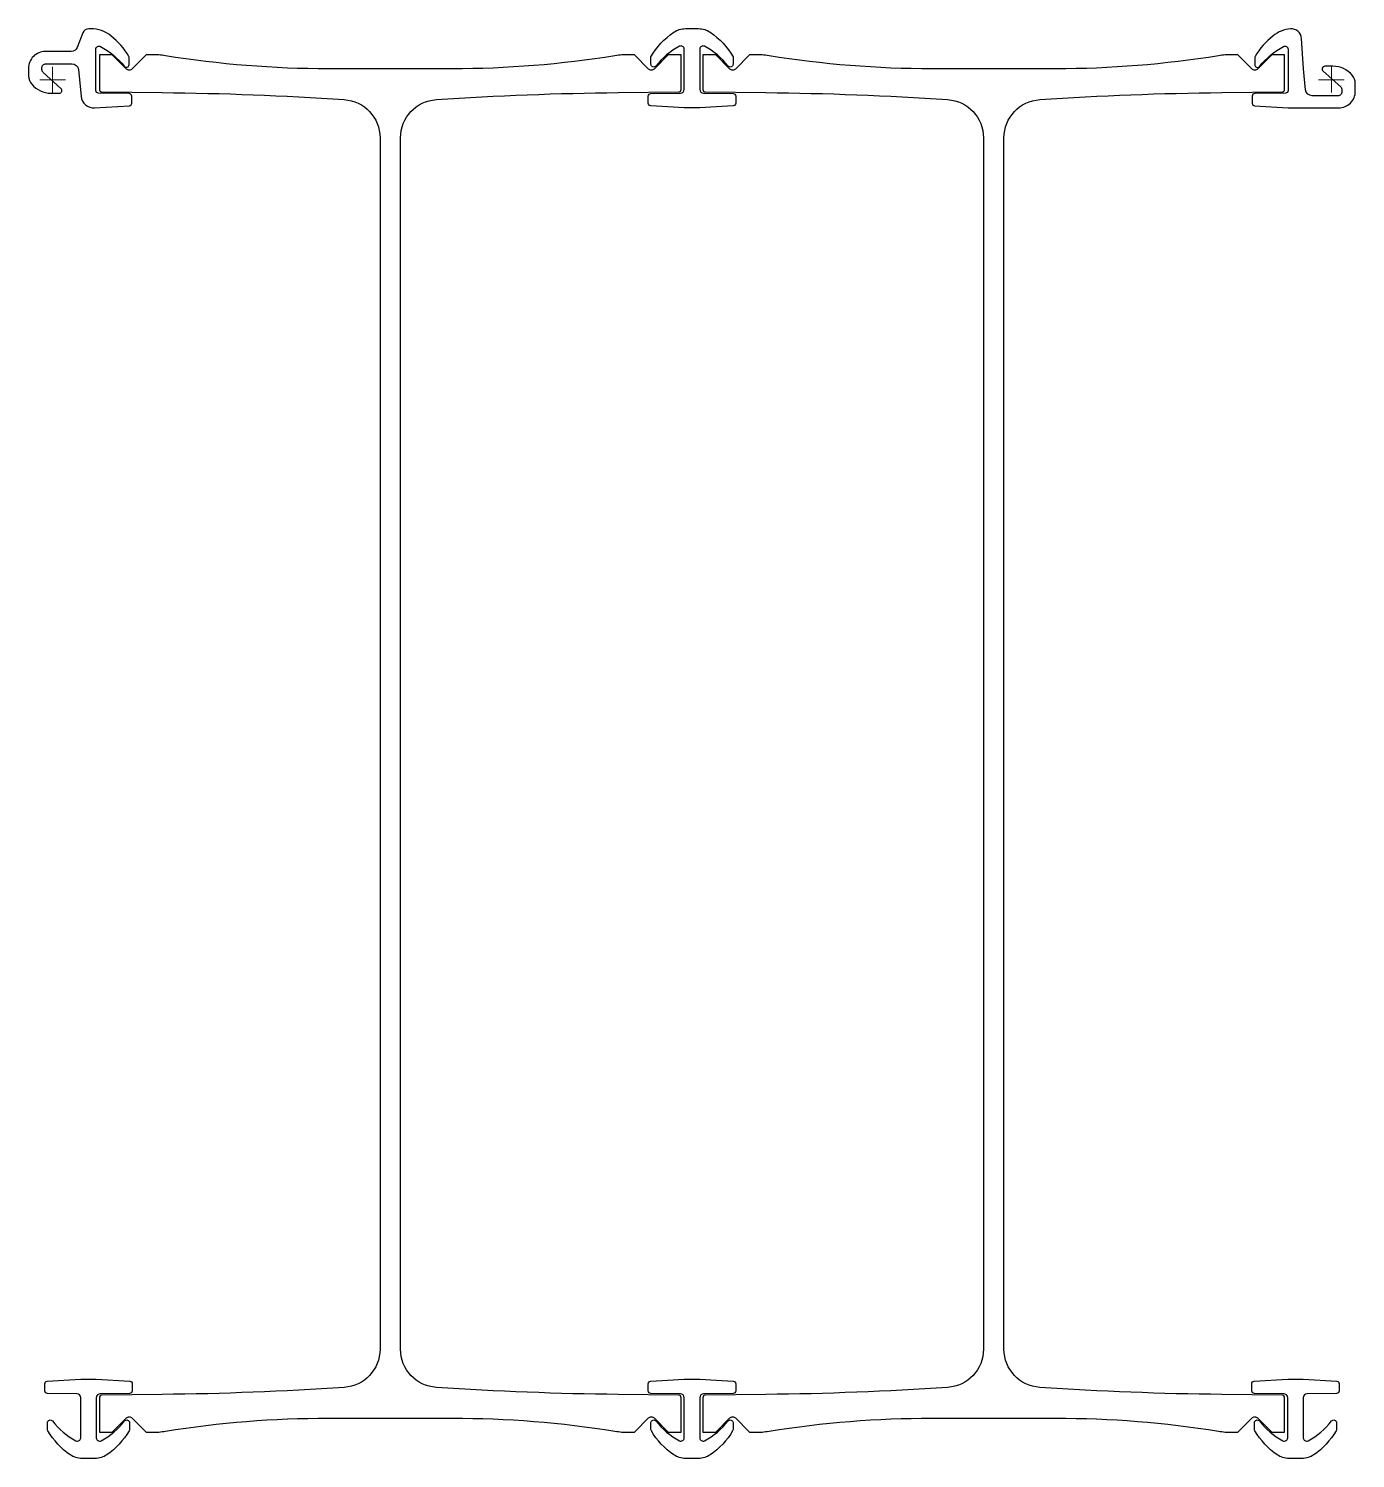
# Model space of a CAD drawing. Header units: millimetres. Extents: x -19 to 1017, y -1076 to 40.
import ezdxf

# ---------------------------------------------------------------- set-up
doc = ezdxf.new("R2010")
doc.units = ezdxf.units.MM
doc.layers.get('0').update_dxf_attribs({"lineweight": 25})
doc.layers.add('ref', color=252, linetype='Continuous', lineweight=5)

msp = doc.modelspace()

# ---------------------------------------------------------------- linework, layer by layer
at = {"elevation": 0}
for points in [[(61.7, -12.8, 0.411079), (59.8, -10.8), (35.7, -10.5, -0.411079), (33.7, -8.5), (33.7, 23.8, -0.567914), (37.4, 26, -0.101503), (55.9, 10.5, 0.710366), (59.7, 11.8), (59.7, 17.2, 0.135195), (59.5, 18.2, 0.089428), (45.5, 34.3, 0.17076), (29.8, 39.8), (28.2, 39.8, 0.311359), (23.5, 36.6), (19.2, 25.2, -0.311359), (14.5, 22), (-5.8, 22, 0.414214), (-18.8, 9), (-18.8, 3, 0.17875), (-16.3, -3.5, 0.219232), (-1.2, -10.5), (5.1, -10.5, 0.687281), (6.5, -6.8), (-7.3, 5.6, -0.212557), (-8.3, 7.9), (-8.3, 9.5, -0.414214), (-5.3, 12.5), (15.1, 12.5, -0.385273), (20.1, 8), (22.2, -13, 0.402787), (32.8, -22), (59.9, -20.3, 0.396562), (61.7, -18.3)], [(464.9, -12.8, -0.411533), (466.9, -10.8), (489.9, -10.5, 0.411198), (492.9, -7.5), (492.9, 23.9, 0.56798), (489.2, 26.1, 0.101014), (470.8, 10.7, -0.710336), (467, 12), (467, 17.9, -0.110047), (484.7, 37.1, -0.152295), (493.9, 39.9), (504.1, 39.9, -0.152295), (513.3, 37.1, -0.110047), (531, 17.9), (531, 12, -0.710994), (527.2, 10.7, 0.100981), (508.8, 26.1, 0.56829), (505.1, 23.9), (505.1, -7.5, 0.411198), (508.1, -10.5), (531.1, -10.8, -0.411533), (533.1, -12.8), (533.1, -18.4, -0.397192), (531.2, -20.3), (505.1, -21.9), (492.9, -21.9), (466.8, -20.3, -0.397192), (464.9, -18.4)], [(1016.7, -3, 0.17875), (1014.3, 3.5, 0.219232), (999.2, 10.5), (992.9, 10.5, 0.687281), (991.5, 6.8), (1005.3, -5.6, -0.212557), (1006.2, -7.9), (1006.2, -9.5, -0.414214), (1003.2, -12.5), (982.9, -12.5, -0.385273), (977.9, -8), (976.2, 8.4), (974.7, 32.2, 0.41996), (966.1, 39.7, 0.149445), (952.5, 34.3, 0.089428), (938.5, 18.2, 0.135195), (938.2, 17.2), (938.2, 11.8, 0.710366), (942.1, 10.5, -0.101503), (960.6, 26, -0.567914), (964.2, 23.8), (964.2, -8.5, -0.411079), (962.3, -10.5), (938.2, -10.8, 0.411079), (936.2, -12.8), (936.2, -18.4, 0.396562), (938.1, -20.4), (964.2, -22), (1003.7, -22, 0.414214), (1016.7, -9)], [(85.5, -1026.4), (38.5, -1026.9, 0.411288), (36.5, -1028.9), (36.5, -1055.8), (46.5, -1055.8), (57.6, -1044.7, -0.414214), (61.9, -1044.7), (73, -1055.8), (82.8, -1055.8, 0.004475), (88.1, -1055, -0.039881), (215.1, -1044.9), (311.9, -1044.9, -0.039881), (438.9, -1055, 0.004475), (444.2, -1055.8), (454, -1055.8), (465.1, -1044.7, -0.414214), (469.4, -1044.7), (480.5, -1055.8), (490.5, -1055.8), (490.5, -1028.9, 0.411288), (488.5, -1026.9), (441.5, -1026.4, -0.014216), (299.5, -1020.9, -0.394764), (271.5, -991), (271.5, -45.4, -0.394764), (299.5, -15.5, -0.014216), (441.5, -10), (488.5, -9.5, 0.411288), (490.5, -7.5), (490.5, 19.5), (480.5, 19.5), (469.4, 8.3, -0.414214), (465.1, 8.3), (454, 19.5), (444.2, 19.5, 0.004475), (438.9, 18.7, -0.039881), (311.9, 8.5), (215.1, 8.5, -0.039881), (88.1, 18.7, 0.004475), (82.8, 19.5), (73, 19.5), (61.9, 8.3, -0.414214), (57.6, 8.3), (46.5, 19.5), (36.5, 19.5), (36.5, -7.5, 0.411288), (38.5, -9.5), (85.5, -10, -0.014216), (227.5, -15.5, -0.394764), (255.5, -45.4), (255.5, -991, -0.394764), (227.5, -1020.9, -0.014216)], [(556.5, -1026.4), (509.5, -1026.9, 0.411288), (507.5, -1028.9), (507.5, -1055.8), (517.5, -1055.8), (528.6, -1044.7, -0.414214), (532.9, -1044.7), (544, -1055.8), (553.8, -1055.8, 0.004475), (559.1, -1055, -0.039881), (686.1, -1044.9), (782.9, -1044.9, -0.039881), (909.9, -1055, 0.004475), (915.2, -1055.8), (925, -1055.8), (936.1, -1044.7, -0.414214), (940.4, -1044.7), (951.5, -1055.8), (961.5, -1055.8), (961.5, -1028.9, 0.411288), (959.5, -1026.9), (912.5, -1026.4, -0.014216), (770.5, -1020.9, -0.394764), (742.5, -991), (742.5, -45.4, -0.394764), (770.5, -15.5, -0.014216), (912.5, -10), (959.5, -9.5, 0.411288), (961.5, -7.5), (961.5, 19.5), (951.5, 19.5), (940.4, 8.3, -0.414214), (936.1, 8.3), (925, 19.5), (915.2, 19.5, 0.004475), (909.9, 18.7, -0.039881), (782.9, 8.5), (686.1, 8.5, -0.039881), (559.1, 18.7, 0.004475), (553.8, 19.5), (544, 19.5), (532.9, 8.3, -0.414214), (528.6, 8.3), (517.5, 19.5), (507.5, 19.5), (507.5, -7.5, 0.411288), (509.5, -9.5), (556.5, -10, -0.014216), (698.5, -15.5, -0.394764), (726.5, -45.4), (726.5, -991, -0.394764), (698.5, -1020.9, -0.014216)], [(34.1, -1014.5), (60.2, -1016, -0.397192), (62.1, -1018), (62.1, -1023.6, -0.411533), (60.1, -1025.6), (37.1, -1025.9, 0.411198), (34.1, -1028.9), (34.1, -1060.3, 0.56798), (37.8, -1062.5, 0.101014), (56.2, -1047.1, -0.710336), (60, -1048.4), (60, -1053.8, -0.135197), (59.7, -1054.8, -0.107707), (42.3, -1073.5, -0.152295), (33.1, -1076.3), (22.9, -1076.3, -0.152295), (13.7, -1073.5, -0.107707), (-3.7, -1054.8, -0.135197), (-4, -1053.8), (-4, -1048.4, -0.710994), (-0.2, -1047.1, 0.100981), (18.2, -1062.5, 0.56829), (21.9, -1060.3), (21.9, -1028.9, 0.411198), (18.9, -1025.9), (-4.1, -1025.6, -0.411533), (-6.1, -1023.6), (-6.1, -1018, -0.397192), (-4.2, -1016), (21.9, -1014.5)], [(533.1, -1023.6, -0.411533), (531.1, -1025.6), (508.1, -1025.9, 0.411198), (505.1, -1028.9), (505.1, -1060.3, 0.56798), (508.8, -1062.5, 0.101014), (527.2, -1047.1, -0.710336), (531, -1048.4), (531, -1053.8, -0.135197), (530.7, -1054.8, -0.107707), (513.3, -1073.5, -0.152295), (504.1, -1076.3), (493.9, -1076.3, -0.152295), (484.7, -1073.5, -0.107707), (467.3, -1054.8, -0.135197), (467, -1053.8), (467, -1048.4, -0.710994), (470.8, -1047.1, 0.100981), (489.2, -1062.5, 0.56829), (492.9, -1060.3), (492.9, -1028.9, 0.411198), (489.9, -1025.9), (466.9, -1025.6, -0.411533), (464.9, -1023.6), (464.9, -1018, -0.397192), (466.8, -1016), (492.9, -1014.5), (505.1, -1014.5), (531.2, -1016, -0.397192), (533.1, -1018)], [(976.1, -1014.5), (1002.2, -1016, -0.397192), (1004.1, -1018), (1004.1, -1023.6, -0.411533), (1002.1, -1025.6), (979.1, -1025.9, 0.411198), (976.1, -1028.9), (976.1, -1060.3, 0.56798), (979.8, -1062.5, 0.101014), (998.2, -1047.1, -0.710336), (1002, -1048.4), (1002, -1053.8, -0.135197), (1001.7, -1054.8, -0.107707), (984.3, -1073.5, -0.152295), (975.1, -1076.3), (964.9, -1076.3, -0.152295), (955.7, -1073.5, -0.107707), (938.3, -1054.8, -0.135197), (938, -1053.8), (938, -1048.4, -0.710994), (941.8, -1047.1, 0.100981), (960.2, -1062.5, 0.56829), (963.9, -1060.3), (963.9, -1028.9, 0.411198), (960.9, -1025.9), (937.9, -1025.6, -0.411533), (935.9, -1023.6), (935.9, -1018, -0.397192), (937.8, -1016), (963.9, -1014.5)]]:
    msp.add_lwpolyline(points, format="xyb", close=True, dxfattribs=at)
at = {"layer": 'ref'}
for p, q in [((10, 0), (-10, 0)), ((0, -10), (0, 10)), ((988, 0), (1008, 0)), ((998, 10), (998, -10))]:
    msp.add_line(p, q, dxfattribs=at)

doc.saveas('drawing.dxf')
